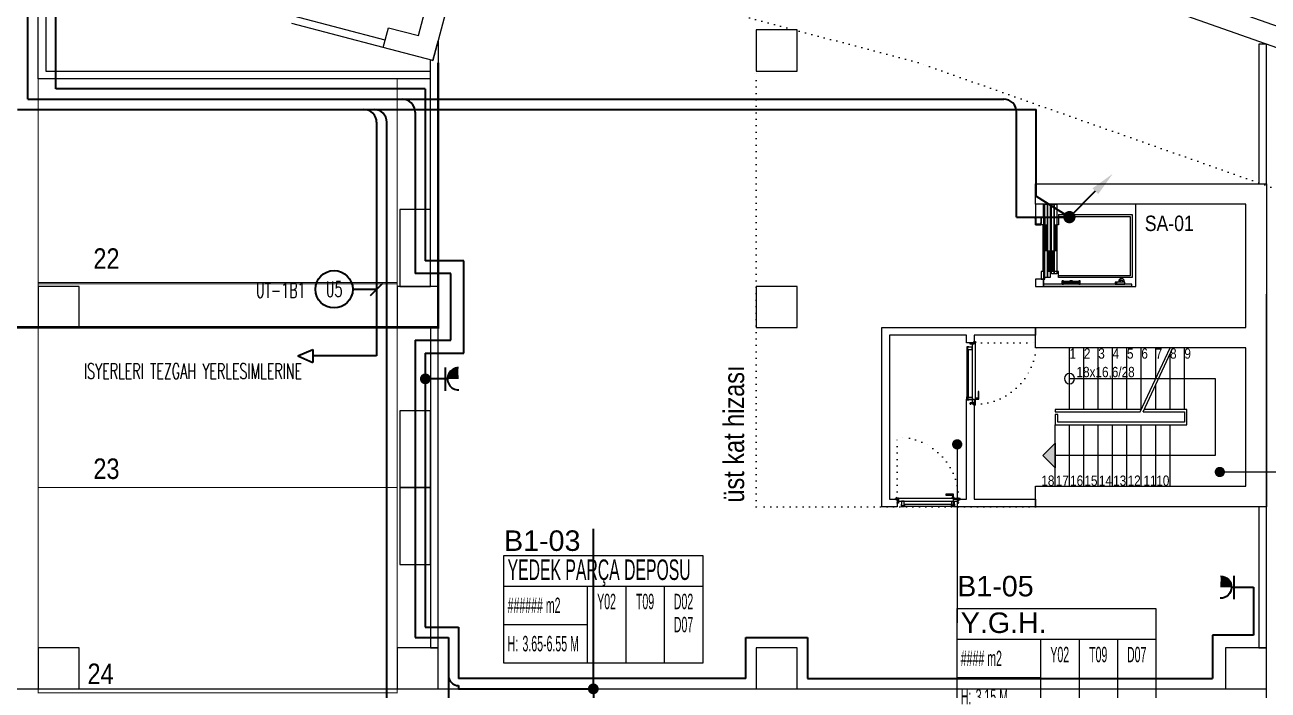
# Model space of a CAD drawing. Header units: metres. Extents: x -13194 to 152406, y -14653 to 29421.
# Drawn here: x 58934 to 61358, y 5683 to 6980 of the extents above; entities that cross this region are included whole.
import ezdxf
from ezdxf.enums import TextEntityAlignment as Align

# ---------------------------------------------------------------- set-up
doc = ezdxf.new("R2010")
doc.units = ezdxf.units.M
doc.header["$LTSCALE"] = 100
doc.header["$MEASUREMENT"] = 0
doc.linetypes.add('DOT2', pattern=[0.125, 0, -0.125])
doc.linetypes.add('HIDDEN', pattern=[0.375, 0.25, -0.125])
doc.layers.get('0').update_dxf_attribs({"color": 9, "lineweight": 9})
for name, color, linetype, lineweight in [('00', 9, 'Continuous', 9), ('01', 9, 'Continuous', 9), ('05', 9, 'Continuous', 9), ('06D', 9, 'Continuous', 9), ('10', 9, 'Continuous', 9), ('14', 9, 'Continuous', 9), ('19', 9, 'Continuous', 9), ('20', 9, 'DOT2', 9), ('21', 9, 'Continuous', 9), ('21_mahal200', 9, 'Continuous', 9), ('40', 9, 'Continuous', 9), ('E-ETANŞ PRİZ', 7, 'Continuous', 30), ('E-KABLO', 7, 'Continuous', 30), ('E-LINYE', 7, 'Continuous', 30), ('E-OK', 3, 'Continuous', 30)]:
    doc.layers.add(name, color=color, linetype=linetype, lineweight=lineweight)
doc.styles.add('Arial', font='arial.ttf', dxfattribs={"height": 2.5})
doc.styles.add('E-YAZI', font='txttw.shx')
doc.styles.add('MuuM_TEXT-STANDART', font='ARIALN.TTF')
doc.dimstyles.new('MuuM_DIM200', dxfattribs={"dimscale": 20, "dimtxt": 2, "dimasz": 1, "dimexe": 1, "dimexo": 1, "dimgap": 1, "dimtad": 1, "dimdec": 1, "dimrnd": 0.5, "dimdsep": 46, "dimtxsty": 'MuuM_TEXT-STANDART', "dimblk": 'ARCHTICK', "dimcen": 0, "dimdle": 0.15, "dimclrd": 256, "dimclre": 256, "dimclrt": 256, "dimadec": 0, "dimazin": 0, "dimtfac": 5, "dimtdec": 1, "dimtix": 1, "dimtmove": 2, "dimatfit": 3, "dimldrblk": 'DOT', "dimfxl": 3, "dimfxlon": 1, "dimtolj": 1, "dimlwd": -1, "dimlwe": -1, "dimarcsym": 0})

# ---------------------------------------------------------------- blocks, each defined once
blk = doc.blocks.new('100_ETANŞ PRİZ')
at = {"layer": 'E-ETANŞ PRİZ', "color": 4}
for p, q in [((-1.22, 2.14), (1.28, 2.14)), ((0, 2.4), (0, 0))]:
    blk.add_line(p, q, dxfattribs=at)
at = {"layer": 'E-ETANŞ PRİZ', "color": 4, "const_width": 1.2}
blk.add_lwpolyline([(0.01, 3, -0.414214), (-0.6, 3.59)], format="xyb", dxfattribs=at)
at = {"layer": 'E-ETANŞ PRİZ', "color": 4}
blk.add_arc((0, 3.6), 1.2, 180.7551, 0.7551, dxfattribs=at)
blk = doc.blocks.new('*U205')
at = {"layer": 'E-OK', "color": 3, "linetype": 'Continuous'}
blk.add_line((-126.3, -126.2), (0, 0), dxfattribs=at)
at = {"layer": 'E-OK', "color": 4, "linetype": 'Continuous', "const_width": 30}
blk.add_lwpolyline([(-15, 0, 1), (15, 0, 1)], format="xyb", close=True, dxfattribs=at)
at = {"layer": 'E-OK', "color": 3, "linetype": 'Continuous'}
blk.add_solid([(-112.2, -140.4), (-140.4, -112.1), (-211.2, -211)], dxfattribs=at)
blk = doc.blocks.new('p-kolon_80x80')
blk.add_lwpolyline([(-40, -40), (40, -40), (40, 40), (-40, 40)], close=True)
blk = doc.blocks.new('1.bod.mimari.elk')
at = {"layer": '01'}
for points in [[(4764.2, -1436.6), (5520, -1703.5), (5506.7, -1741.2), (4752.4, -1474.9)], [(3643.2, -1655.6), (3701.4, -1670.8), (3819, -1227.3), (3857.7, -1237.5), (3729.8, -1719.6), (3633.1, -1694.3)], [(3633.1, -1694.3), (3643.2, -1655.6)]]:
    blk.add_lwpolyline(points, dxfattribs=at)
blk.add_lwpolyline([(4905, -1960), (5355, -1960), (5355, -2240), (5355, -2240), (5355, -2590), (4905, -2590), (4905, -2550), (5315, -2550), (5315, -2280), (4905, -2280), (4905, -2240), (5315, -2240), (5315, -2000), (4905, -2000), (4905, -1960)], close=True, dxfattribs=at)
for p in [(4400, -1700), (3000, -2200), (3700, -2200), (4400, -2200), (3000, -2905), (3700, -2905), (4400, -2905), (5315, -2905)]:
    blk.add_blockref('p-kolon_80x80', p, dxfattribs=at)
blk = doc.blocks.new('p-işyeri')
at = {"color": 0, "const_width": 2}
blk.add_lwpolyline([(200, 0), (200, 700), (-200, 700), (-200, 0)], close=True, dxfattribs=at)
blk = doc.blocks.new('p-dilatasyon yeri')
at = {"layer": '06D'}
for points in [[(5355, 80), (5355, 6454.5)], [(0, 5685), (5355, 5685)]]:
    blk.add_lwpolyline(points, dxfattribs=at)
blk = doc.blocks.new('Elevator_1')
for p, q in [((-730, 1740), (-730, 305)), ((500, 1740), (-730, 1740)), ((-695, 1705), (-695, 305)), ((465, 1705), (-695, 1705)), ((465, 305), (465, 1705)), ((500, 305), (500, 1740)), ((-730, 305), (-610, 305)), ((-610, 305), (-610, 170)), ((500, 305), (300, 305)), ((300, 305), (300, 270)), ((300, 0), (-610, 0))]:
    blk.add_line(p, q)
for points in [[(700, 220), (700, 270), (-655, 270), (-655, 220)], [(300, 220), (300, 265), (-210, 265), (-210, 220)], [(-610, 40), (-610, -35), (-760, -35), (-760, 40)], [(700, 90), (700, 140), (-730, 140), (-730, 90)], [(700, 40), (700, 90), (-730, 90), (-730, 40)], [(700, 170), (700, 220), (-655, 220), (-655, 170)], [(-210, 170), (-210, 215), (-610, 215), (-610, 170)], [(-210, 95), (-210, 140), (-610, 140), (-610, 95)], [(300, 45), (300, 90), (-210, 90), (-210, 45)], [(300, 40), (300, -35), (450, -35), (450, 40)]]:
    blk.add_lwpolyline(points, close=True)
for points in [[(-210, 250), (300, 250)], [(-610, 200), (-210, 200)], [(-610, 185), (-210, 185)], [(-610, 125), (-210, 125)], [(-610, 110), (-210, 110)], [(-210, 235), (300, 235)], [(-210, 75), (300, 75)], [(-210, 60), (300, 60)]]:
    blk.add_lwpolyline(points)
blk = doc.blocks.new('p-asansör_kone')
for p, q in [((190, 143.7), (190, 144.8)), ((190, 143.7), (190, 133.7)), ((190, 132.4), (190, 133.7)), ((190, 132.2), (190, 132.4)), ((190.1, 132.2), (190, 132.2)), ((190.1, 132), (190, 132)), ((190, 132), (190, 130.2)), ((190, 131.7), (190, 131.6)), ((190.1, 143.7), (190.1, 144.8)), ((190.1, 143.7), (190.1, 133.7)), ((190.1, 133.9), (190.3, 133.9)), ((190.1, 132.4), (190.1, 133.7)), ((190.2, 132.1), (190.1, 132.2)), ((190.1, 132), (190.1, 130.2)), ((190.1, 131.9), (190.2, 131.9)), ((190.2, 131.4), (190.1, 131.4)), ((190.2, 145), (198.9, 145)), ((190.2, 144.8), (198.9, 144.8)), ((190.3, 132.2), (190.2, 132.3)), ((190.2, 130.4), (190.2, 132.1)), ((190.2, 132), (190.2, 132)), ((190.2, 132), (190.2, 130.2)), ((190.2, 131.9), (190.2, 131.4)), ((190.2, 130.4), (190.3, 130.4)), ((190.2, 130.1), (190.5, 130.1)), ((190.2, 130), (190.5, 130)), ((190.3, 133.9), (190.3, 132.6)), ((190.3, 132.1), (190.3, 130.4)), ((190.3, 132), (190.4, 132)), ((190.3, 130.4), (190.3, 130.2)), ((190.4, 144.5), (190.6, 144.7)), ((190.4, 144.5), (190.4, 130.5)), ((190.4, 132.5), (190.4, 132.5)), ((190.4, 132.4), (190.4, 132.4)), ((190.5, 130.4), (190.4, 130.5)), ((190.5, 131.5), (199.4, 131.5)), ((190.5, 130.2), (190.5, 131.5)), ((190.5, 130), (190.5, 130.2)), ((190.5, 130.1), (190.5, 130.2)), ((200.7, 130.2), (190.5, 130.2)), ((190.5, 130.1), (190.5, 130)), ((190.5, 130.1), (190.5, 130.1)), ((200.8, 130), (190.5, 130)), ((190.5, 130), (190.5, 130)), ((198.5, 144.7), (190.6, 144.7)), ((198.5, 144.7), (198.9, 144.4)), ((198.9, 144.8), (198.9, 143)), ((198.9, 144.4), (198.9, 142.8)), ((198.9, 143), (199.1, 143)), ((198.9, 143), (198.9, 142.9)), ((198.9, 142.9), (199.1, 142.9)), ((198.9, 142.8), (199.3, 142.8)), ((199.1, 144.8), (199.1, 143)), ((199.1, 144.6), (199.1, 143.1)), ((199.2, 143.1), (199.1, 143.1)), ((199.1, 142.9), (199.1, 143.1)), ((199.1, 143), (199.1, 142.9)), ((199.2, 144.6), (199.2, 143.1)), ((199.2, 142.8), (199.3, 142.8)), ((200.8, 144.8), (199.3, 144.8)), ((200.8, 144.7), (199.3, 144.7)), ((199.3, 144.7), (199.3, 144.7)), ((199.3, 144.7), (199.3, 144.6)), ((199.3, 144.7), (199.3, 144.7)), ((199.3, 144.7), (200.8, 144.7)), ((199.3, 144.6), (200.8, 144.6)), ((199.3, 143.8), (199.3, 144.6)), ((199.3, 144.3), (199.5, 144.5)), ((199.3, 142.8), (199.3, 144.3)), ((199.3, 144.1), (199.3, 144.3)), ((199.3, 144.1), (199.3, 144.3)), ((199.3, 143.8), (199.3, 143.8)), ((199.4, 144.6), (199.4, 144.3)), ((199.4, 131.5), (200.7, 130.2)), ((200.4, 144.5), (199.5, 144.5)), ((199.5, 143.9), (200.8, 143.9)), ((199.5, 131.6), (199.5, 143.9)), ((200.8, 130.3), (199.5, 131.6)), ((200.4, 144.5), (200.6, 144.3)), ((200.5, 144.4), (200.5, 144.4)), ((200.8, 144.4), (200.6, 144.4)), ((200.6, 143.9), (200.6, 144.3)), ((200.8, 144.7), (200.8, 144.7)), ((200.8, 144.6), (200.8, 144.7)), ((200.8, 144.7), (200.8, 144.7)), ((200.9, 144.6), (200.8, 144.6)), ((200.8, 144.6), (200.8, 143.9)), ((200.8, 143.9), (201, 143.9)), ((200.8, 130.3), (200.8, 143.9)), ((200.9, 143.9), (200.9, 144.6)), ((200.9, 144.6), (200.9, 144.6)), ((200.9, 144.6), (200.9, 144.6)), ((200.9, 144.6), (200.9, 143.9)), ((200.9, 144.6), (200.9, 144.6)), ((200.9, 143.9), (201, 143.9)), ((200.9, 143.9), (200.9, 143.9)), ((200.9, 130.2), (200.9, 130.2)), ((200.9, 130.2), (200.9, 130.2)), ((201, 143.9), (201, 144.6)), ((201, 143.9), (201, 130.2)), ((201, 143.9), (201, 143.9)), ((201.5, 143.3), (201.5, 144.2)), ((201.5, 142.5), (201.5, 143.3)), ((13, 14), (185.5, 14)), ((13, 10), (13, 14)), ((185.5, 10.5), (13, 10.5)), ((185.5, 10), (13, 10)), ((31.9, 19.7), (29.5, 19.7)), ((32.1, 20.3), (30, 21.5)), ((32.5, 20.7), (31.3, 22.9)), ((33.2, 20.9), (33.2, 23.4)), ((33.8, 20.7), (35, 22.9)), ((34.2, 20.3), (36.3, 21.5)), ((34.4, 19.7), (36.8, 19.7)), ((114, 14), (114, 20.8)), ((114, 20.8), (116.5, 20.8)), ((116.5, 14), (114, 14)), ((116.5, 14), (116.5, 20.8)), ((116.5, 19.3), (146.5, 19.3)), ((116.5, 16.8), (146.5, 16.8)), ((129, 20.8), (128.5, 18)), ((129, 20.8), (134, 20.8)), ((134, 20.8), (134.5, 18)), ((146.5, 14), (146.5, 20.8)), ((146.5, 20.8), (149, 20.8)), ((149, 14), (146.5, 14)), ((149, 14), (149, 20.8)), ((185.5, 10), (185.5, 14))]:
    blk.add_line(p, q)
at = {"flags": 128}
for points in [[(190, 131.7), (190, 131.7), (190, 131.7)], [(190, 131.6), (190, 131.6), (190, 131.6)]]:
    blk.add_lwpolyline(points, dxfattribs=at)
blk.add_lwpolyline([(27.8, 18), (27.8, 19.7, -1), (38.5, 19.7), (38.5, 18)], format="xyb")
blk.add_lwpolyline([(45.4, 14), (26.4, 14), (26.4, 18), (45.4, 18)], close=True)
blk.add_lwpolyline([(134.5, 18), (128.5, 18), (128.5, 14), (134.5, 14), (134.5, 18)])
for centre, radius in [((191.7, 131.1), 0.289), ((191.7, 131.1), 0.287), ((191.7, 131.1), 0.06), ((191.7, 131.1), 0.06), ((196.8, 131.1), 0.289), ((196.8, 131.1), 0.287), ((196.8, 131.1), 0.06), ((196.8, 131.1), 0.06), ((199.8, 143.1), 0.289), ((199.8, 143.1), 0.287), ((199.8, 134.2), 0.289), ((199.8, 134.2), 0.287), ((199.8, 143.1), 0.06), ((199.8, 134.2), 0.06), ((199.8, 134.2), 0.06), ((42.7, 16), 1)]:
    blk.add_circle(centre, radius)
for centre, radius, start, end in [((190.2, 144.8), 0.23, 90, 180), ((190.2, 132.4), 0.23, 180, 225), ((190.2, 130.2), 0.18, 180, 270), ((190.2, 144.8), 0.08, 90, 180), ((190.4, 132.6), 0.23, 180, 270), ((190.2, 132.4), 0.08, 180, 225), ((190.2, 130.2), 0.08, 180, 270), ((190.1, 132.1), 0.08, 0, 45), ((190.2, 131.9), 0.01, 0, 130.0784), ((190.2, 131.4), 0.01, 229.9216, 0), ((190.4, 130.2), 0.18, 180, 204.8792), ((190.4, 132.6), 0.08, 180, 270), ((190.1, 132.1), 0.23, 0, 45), ((190.8, 130.7), 0.45, 207.266, 243.6122), ((190.8, 130.7), 0.463, 210.1327, 244.378), ((190.8, 130.7), 0.445, 205.9744, 243.2887), ((190.4, 130.2), 0.08, 180, 270), ((198.9, 144.8), 0.23, 0, 90), ((198.9, 144.8), 0.08, 0, 90), ((199.3, 144.6), 0.18, 90, 180), ((199.2, 142.9), 0.08, 180, 270), ((199.3, 144.6), 0.08, 90, 180), ((199.5, 144.6), 0.18, 153.6122, 180), ((200.8, 144.6), 0.18, 360, 90), ((200.8, 144.6), 0.08, 360, 90), ((200.8, 144.6), 0.08, 360, 90), ((200.8, 130.2), 0.08, 270, 0), ((200.8, 130.2), 0.18, 270, 360)]:
    blk.add_arc(centre, radius, start, end)
for points in [[(200.5, 144.4), (200.5, 144.4)], [(200.6, 144.4), (200.6, 144.3)], [(200.8, 130.1), (200.8, 130)], [(200.9, 130.2), (201, 130.2)], [(201, 144.4), (201.5, 144.2)], [(201.5, 142.5), (201, 142.2)]]:
    blk.add_open_spline(points, degree=1)
for points, knots in [([(200.6, 144.4), (200.6, 144.4), (200.6, 144.4), (200.6, 144.4), (200.6, 144.4)], [0, 0, 0, 0, 0.4615595, 1, 1, 1, 1]), ([(200.7, 130.2), (200.7, 130.2), (200.8, 130.1), (200.8, 130.1), (200.8, 130), (200.8, 130), (200.8, 130), (200.8, 130)], [0, 0, 0, 0, 0.223157, 0.446333, 0.669499, 0.892686, 1, 1, 1, 1]), ([(200.7, 130.2), (200.7, 130.2), (200.8, 130.1), (200.8, 130.1), (200.8, 130.1), (200.8, 130.1), (200.8, 130.1)], [0, 0, 0, 0, 0.274296, 0.529262, 0.784168, 1, 1, 1, 1]), ([(201, 130.2), (201, 130.2), (201, 130.2), (201, 130.2), (200.9, 130.2), (200.9, 130.2), (200.8, 130.3), (200.8, 130.3)], [0, 0, 0, 0, 0.223155, 0.446328, 0.669505, 0.892689, 1, 1, 1, 1]), ([(200.9, 130.2), (200.9, 130.2), (200.9, 130.2), (200.9, 130.2), (200.8, 130.2), (200.8, 130.3), (200.8, 130.3)], [0, 0, 0, 0, 0.274288, 0.529249, 0.784172, 1, 1, 1, 1]), ([(200.9, 130.2), (200.9, 130.2), (200.9, 130.2), (200.8, 130.2), (200.8, 130.3), (200.8, 130.3)], [0, 0, 0, 0, 0.281851, 0.670746, 1, 1, 1, 1])]:
    blk.add_open_spline(points, degree=3, knots=knots)
at = {"xscale": 0.1, "yscale": 0.1, "zscale": 0.1, "rotation": 90}
blk.add_blockref('Elevator_1', (186.5, 100), dxfattribs=at)
blk = doc.blocks.new('p-asansöryük')
at = {"layer": '00'}
for points in [[(-326, -220), (-340, -220), (-340, -205), (-326, -205)], [(-180, -220), (-205, -220), (-205, -205), (-180, -205)]]:
    blk.add_lwpolyline(points, close=True, dxfattribs=at)
at = {"layer": '40'}
blk.add_lwpolyline([(-180, -25), (-180, -205), (-340, -205), (-340, -25)], close=True, dxfattribs=at)
at = {"layer": '21', "rotation": 270}
blk.add_blockref('p-asansör_kone', (-350, -19.5), dxfattribs=at)
blk = doc.blocks.new('p-M01-M02_merdiven-1050')
at = {"layer": '19'}
h = blk.add_hatch(color=256, dxfattribs=at)
h.dxf.hatch_style = 1
edge = h.paths.add_edge_path()
edge.add_arc((210, -344), 10, 270, 630)
h = blk.add_hatch(color=256, dxfattribs=at)
h.dxf.hatch_style = 1
h.paths.add_polyline_path([(84, -372), (36, -372), (60, -396)])
at = {"layer": '19', "linetype": 'Continuous'}
for points in [[(210, -344), (210, -120), (210, -60), (60, -60), (60, -372)], [(145, -200.7), (145, -120), (125, -120), (125, -120), (125, -367), (140, -367), (140, -372), (120, -372), (120, -367), (120, -115), (120, -115), (150, -115), (150, -198.4)], [(150, -120), (270, -120)], [(145, -200.7), (270, -142.4)], [(0, -148), (120, -148)], [(145, -206.3), (270, -148)], [(150, -148), (258, -148)], [(0, -176), (120, -176)], [(150, -176), (198, -176)], [(210, -176), (270, -176)], [(0, -204), (120, -204)], [(150, -204), (270, -204)], [(0, -232), (120, -232)], [(150, -232), (270, -232)], [(0, -260), (120, -260)], [(150, -260), (270, -260)], [(0, -288), (120, -288)], [(150, -288), (270, -288)], [(0, -316), (120, -316)], [(150, -316), (270, -316)], [(0, -344), (120, -344)], [(150, -344), (270, -344)], [(0, -372), (120, -372)]]:
    blk.add_lwpolyline(points, dxfattribs=at)
at = {"layer": '19'}
for points in [[(145, -206.3), (270, -148)], [(150, -204), (150, -372), (150, -372), (145, -372), (145, -372), (145, -206.3)]]:
    blk.add_lwpolyline(points, dxfattribs=at)
blk.add_lwpolyline([(84, -372), (36, -372), (60, -396)], close=True, dxfattribs=at)
blk.add_circle((210, -344), 10, dxfattribs=at)
blk = doc.blocks.new('*U19')
at = {"ltscale": 15}
for p, q in [((-25, 1), (-26, 0)), ((-25, -1), (-26, 0)), ((-23, 1), (-25, 1)), ((-23, 1), (-23, -2)), ((-21, -3), (-18, 3)), ((-21, -3), (-18, 3)), ((-20, -3), (-17, 3)), ((-20, -3), (-16, 3)), ((-18, -3), (-15, 3)), ((-18, -3), (-15, 3)), ((-18, 1), (-18, 2)), ((-17, -3), (-14, 3)), ((-17, -3), (-13, 3)), ((-17, 1), (-17, 2)), ((-15, -3), (-12, 3)), ((-15, -3), (-12, 3)), ((-15, 1), (-15, 2)), ((-14, -3), (-11, 3)), ((-14, -3), (-10, 3)), ((-14, 1), (-14, 2)), ((-12, -3), (-9, 3)), ((-12, -3), (-9, 3)), ((-12, 1), (-12, 2)), ((-11, -3), (-8, 3)), ((-11, -3), (-7, 3)), ((-11, 1), (-11, 2)), ((-9, -3), (-6, 3)), ((-9, -3), (-6, 3)), ((-9, 1), (-9, 2)), ((-8, -3), (-4, 3)), ((-8, -3), (-5, 3)), ((-8, 1), (-8, 2)), ((-6, -3), (-3, 3)), ((-6, -3), (-3, 3)), ((-6, 1), (-6, 2)), ((-5, -3), (-1, 3)), ((-5, -3), (-2, 3)), ((-5, 1), (-5, 2)), ((-3, 1), (-3, 2)), ((0, 4), (-2, 1)), ((-2, 1), (-2, 2)), ((0, 0), (-1, 0)), ((-25, -1), (-23, -2)), ((-9, -2), (-23, -2)), ((-21, -3), (-21, -2)), ((-20, -3), (-19, -2)), ((-20, -2), (-19, -2)), ((-19, -2), (-18, -2)), ((-18, -3), (-18, -2)), ((-17, -3), (-16, -2)), ((-17, -2), (-16, -2)), ((-16, -2), (-15, -2)), ((-15, -3), (-15, -2)), ((-14, -3), (-13, -2)), ((-14, -2), (-13, -2)), ((-13, -2), (-12, -2)), ((-12, -3), (-12, -2)), ((-11, -3), (-10, -2)), ((-11, -2), (-10, -2)), ((-10, -2), (-9, -2)), ((-9, -3), (-9, -2)), ((-8, -2), (-7, -2)), ((-8, -3), (-7, -2)), ((-7, -2), (-6, -2)), ((-6, -3), (-6, -2)), ((-5, -2), (-4, -2)), ((-5, -3), (-4, -2)), ((-4, -2), (-2, -2)), ((0, -4), (-2, -2)), ((0, 0), (-1, 0))]:
    blk.add_line(p, q, dxfattribs=at)
for p, q in [((-7, 1), (-23, 1)), ((-17, 1), (-19, 1)), ((-16, 1), (-17, 1)), ((-14, 1), (-16, 1)), ((-13, 1), (-14, 1)), ((-11, 1), (-13, 1)), ((-10, 1), (-11, 1)), ((-8, 1), (-10, 1)), ((-7, 1), (-8, 1)), ((-5, 1), (-7, 1)), ((-4, 1), (-5, 1)), ((-2, 1), (-4, 1)), ((-2, 1), (-2, 1)), ((0, 0), (0, 4)), ((-2, -2), (-2, -2)), ((0, 0), (0, -4))]:
    blk.add_line(p, q)
for centre, radius, start, end in [((-26, 4), 3.92, 274.361, 322.1025), ((-26, -4), 3.92, 37.8975, 85.639), ((-18, 3), 0.0971, 330.3204, 150.3204), ((-17, 3), 0.0971, 330.3204, 150.3204), ((-15, 3), 0.0971, 330.3204, 150.3204), ((-14, 3), 0.0971, 330.3204, 150.3204), ((-12, 3), 0.0971, 330.3204, 150.3204), ((-11, 3), 0.0971, 330.3204, 150.3204), ((-9, 3), 0.0971, 330.3204, 150.3204), ((-8, 3), 0.0971, 330.3204, 150.3204), ((-6, 3), 0.0971, 330.3204, 150.3204), ((-5, 3), 0.0971, 330.3204, 150.3204), ((-3, 3), 0.0971, 330.3204, 150.3204), ((-2, 3), 0.0971, 330.3204, 150.3204), ((-1, 0), 0.486, 90, 270), ((0, 4), 0.25, 0, 150.0864), ((-21, -3), 0.0971, 150.3204, 330.3204), ((-20, -3), 0.0971, 150.3204, 330.3204), ((-18, -3), 0.0971, 150.3204, 330.3204), ((-17, -3), 0.0971, 150.3204, 330.3204), ((-15, -3), 0.0971, 150.3204, 330.3204), ((-14, -3), 0.0971, 150.3204, 330.3204), ((-12, -3), 0.0971, 150.3204, 330.3204), ((-11, -3), 0.0971, 150.3204, 330.3204), ((-9, -3), 0.0971, 150.3204, 330.3204), ((-8, -3), 0.0971, 150.3204, 330.3204), ((-6, -3), 0.0971, 150.3204, 330.3204), ((-5, -3), 0.0971, 150.3204, 330.3204), ((0, -4), 0.25, 209.9136, 0)]:
    blk.add_arc(centre, radius, start, end, dxfattribs=at)
blk = doc.blocks.new('conta')
at = {"ltscale": 10}
for p, q in [((-2649.9, 5345.5), (-2649.8, 5345.6)), ((-2649.9, 5344.5), (-2649.8, 5344.3)), ((-2649.8, 5344.3), (-2649.7, 5344.3)), ((-2649.7, 5345.4), (-2649.3, 5345.4)), ((-2649.2, 5345.4), (-2649.1, 5345.5)), ((-2649, 5344), (-2648.8, 5343.8)), ((-2648.9, 5344.1), (-2648.7, 5343.9)), ((-2648.8, 5345.1), (-2648.6, 5345.3)), ((-2648.8, 5344.9), (-2648.6, 5345.2)), ((-2648.7, 5343.8), (-2648.7, 5343.8)), ((-2648.6, 5345.3), (-2648.6, 5345.3))]:
    blk.add_line(p, q, dxfattribs=at)
for centre, radius, start, end in [((-2649.8, 5345.5), 0.05, 140.6345, 188.9372), ((-2653, 5345), 3.19, 350.4674, 8.9372), ((-2649.9, 5344.5), 0.02, 170.4674, 213.7451), ((-2649.7, 5345.6), 0.0696, 22.2428, 159.258), ((-2650.9, 5345), 1.24, 340.3382, 16.7772), ((-2649.7, 5344.6), 0.03, 160.3382, 273.2666), ((-2649.7, 5345.4), 0.03, 90, 196.7772), ((-2649.6, 5341.5), 3.01, 80.4362, 93.2666), ((-2649.3, 5345.5), 0.05, 270, 303.0062), ((-2649.2, 5344.1), 0.231, 353.9571, 81.9004), ((-2649.1, 5345.5), 0.03, 4.7972, 123.0062), ((-2649.1, 5344.5), 0.03, 260.4362, 338.7066), ((-2651.2, 5344.8), 2.33, 7.5897, 18.7951), ((-2649, 5345.6), 0.05, 18.7951, 42.1429), ((-2650.2, 5345), 1.27, 338.7066, 23.0418), ((-2648.9, 5344.1), 0.1, 173.9571, 217.2653), ((-2648.8, 5345.1), 0.05, 187.5897, 322.7347), ((-2658.2, 5345.2), 9.36, 353.6857, 357.8537), ((-2648.8, 5344.2), 0.1, 173.6857, 217.2653), ((-2648.8, 5344.8), 0.05, 142.7347, 180.2669), ((-2648.7, 5343.8), 0.05, 217.2653, 307.2653), ((-2648.7, 5343.8), 0.05, 307.2653, 37.2653), ((-2648.6, 5345.3), 0.05, 52.7347, 142.7347), ((-2648.6, 5345.3), 0.05, 322.7347, 52.7347)]:
    blk.add_arc(centre, radius, start, end, dxfattribs=at)
for points, knots in [([(-2649, 5345.6), (-2649, 5345.6), (-2649.1, 5345.7), (-2649.2, 5345.4), (-2649.3, 5345.7), (-2649.4, 5345.5), (-2649.5, 5345.7), (-2649.6, 5345.5), (-2649.7, 5345.6), (-2649.7, 5345.6)], [0.0086373, 0.0086373, 0.0086373, 0.0086373, 0.1097304, 0.3133405, 0.4430081, 0.5658764, 0.7165186, 0.8527974, 0.9648495, 0.9648495, 0.9648495, 0.9648495]), ([(-2649.7, 5344.3), (-2649.7, 5344.3), (-2649.7, 5344.5), (-2649.6, 5344.3), (-2649.3, 5344.4), (-2649.2, 5344.4), (-2649.2, 5344.4)], [0, 0, 0, 0, 0.1008757, 0.3841126, 0.5436166, 0.6906785, 0.6906785, 0.6906785, 0.6906785])]:
    blk.add_open_spline(points, degree=3, knots=knots, dxfattribs=at)
blk = doc.blocks.new('p-yn_sackasa')
at = {"layer": '10', "linetype": 'Continuous'}
for p, q in [((-2.2, 0), (-2.2, -0.2)), ((0, 6.9), (0, 6.2)), ((0, 6.2), (0, 6.9)), ((0.1, 6.9), (0.1, 6.2)), ((0.2, 6.9), (0.2, 6.2)), ((2.7, 7.2), (0.3, 7.2)), ((2.7, 7.2), (0.3, 7.2)), ((2.7, 7), (0.3, 7)), ((0.3, 7), (2.7, 7)), ((0.3, 6.1), (0.8, 6.1)), ((0.7, 6), (0.3, 6)), ((0.3, 5.9), (0.7, 5.9)), ((0.8, 5.9), (0.3, 5.9)), ((0.7, 5.9), (0.7, 6)), ((0.7, -0.7), (0.7, 2.3)), ((0.7, -0.7), (0.7, 2.3)), ((0.8, 5.9), (0.8, 6.1)), ((0.8, -0.7), (0.8, 2.3)), ((0.8, -0.7), (0.8, 2.3)), ((0.9, 2.3), (1, 2.3)), ((0.9, 2.3), (0.9, 2.3)), ((1, 2.5), (1, 2.4)), ((1, 2.5), (1, 2.5)), ((1.1, 2.5), (1.1, 3.7)), ((1.1, 2.5), (1.1, 3.7)), ((1.3, 3.7), (1.3, 2.5)), ((1.3, 2.5), (1.3, 3.7)), ((2.5, 4), (1.4, 4)), ((1.4, 4), (2.5, 4)), ((1.4, 3.8), (2.5, 3.8)), ((2.5, 3.8), (1.4, 3.8)), ((2.5, 3.4), (2.6, 3.7)), ((2.6, 3.7), (2.5, 3.4)), ((2.7, 3.6), (2.6, 3.3)), ((2.7, 3.6), (2.6, 3.3)), ((2.8, 3.3), (2.8, 6.9)), ((2.8, 3.3), (2.8, 6.9)), ((2.9, 3.3), (2.9, 6.9)), ((2.9, 3.3), (2.9, 6.9)), ((-2.9, -1.7), (-2.9, -0.3)), ((-2.9, -0.3), (-2.9, -1.7)), ((-2.8, -0.3), (-2.8, -1.7)), ((-2.8, -0.3), (-2.8, -1.7)), ((-2.2, 0), (-2.7, 0)), ((-2.2, 0), (-2.7, 0)), ((-2.2, -0.1), (-2.7, -0.1)), ((-2.2, -0.2), (-2.7, -0.2)), ((1, -1.8), (-2.7, -1.8)), ((1, -1.9), (-2.7, -1.9)), ((-2.7, -2), (1, -2)), ((1, -2), (-2.7, -2)), ((-2.2, -0.1), (-2.2, 0)), ((0.9, -0.8), (1, -0.8)), ((0.9, -0.8), (0.9, -0.8)), ((1, -0.9), (1, -0.9)), ((1, -0.9), (1, -0.9)), ((1.1, -1), (1.1, -1.7)), ((1.1, -1), (1.1, -1.7)), ((1.3, -1), (1.3, -1.7)), ((1.3, -1), (1.3, -1.7))]:
    blk.add_line(p, q, dxfattribs=at)
for points in [[(0.1, 2.1), (0.7, 2.1), (0.7, -0.5), (0.1, -0.5)], [(0.1, 2.1), (0.4, 2.1), (0.4, -0.5), (0.1, -0.5)]]:
    blk.add_lwpolyline(points, close=True, dxfattribs=at)
for centre, radius, start, end in [((0.3, 6.9), 0.249, 90, 180), ((0.3, 6.9), 0.261, 90, 180), ((0.3, 6.2), 0.249, 181.345, 271.3502), ((0.3, 6.2), 0.261, 180, 270), ((0.3, 6.9), 0.122, 90, 180), ((0.3, 6.2), 0.122, 180, 270), ((0.3, 6.9), 0.11, 90, 180), ((0.3, 6.2), 0.11, 180, 270), ((0.9, 2.3), 0.206, 63.2169, 180), ((0.9, 2.3), 0.219, 63.2153, 180), ((0.9, 2.3), 0.0801, 63.215, 180), ((0.9, 2.3), 0.0674, 63.2144, 180), ((1, 2.5), 0.219, 243.2148, 0), ((1, 2.5), 0.0801, 243.2203, 0), ((1, 2.5), 0.206, 243.2197, 0), ((1, 2.5), 0.0674, 243.2129, 0), ((1.4, 3.7), 0.24, 90, 180), ((1.4, 3.7), 0.253, 90, 180), ((1.4, 3.7), 0.114, 90, 180), ((1.4, 3.7), 0.101, 90, 180), ((2.5, 3.7), 0.249, 342.8613, 90), ((2.5, 3.7), 0.261, 342.8602, 90), ((2.5, 3.7), 0.122, 342.8607, 90), ((2.5, 3.7), 0.11, 342.8621, 90), ((2.7, 3.3), 0.232, 162.8601, 0), ((2.7, 3.3), 0.219, 162.8613, 0), ((2.7, 3.3), 0.0927, 162.8605, 0), ((2.7, 3.3), 0.0801, 162.8624, 0), ((2.7, 6.9), 0.249, 0, 90), ((2.7, 6.9), 0.261, 0, 90), ((2.7, 6.9), 0.122, 0, 90), ((2.7, 6.9), 0.11, 0, 90), ((-2.7, -0.3), 0.24, 90, 180), ((-2.7, -0.3), 0.253, 90, 180), ((-2.7, -1.7), 0.24, 180, 270), ((-2.7, -1.7), 0.253, 180, 270), ((-2.7, -0.3), 0.114, 90, 180), ((-2.7, -0.3), 0.101, 90, 180), ((-2.7, -1.7), 0.114, 180, 270), ((-2.7, -1.7), 0.101, 180, 270), ((0.9, -0.7), 0.206, 180, 296.7851), ((0.9, -0.7), 0.219, 180, 296.785), ((0.9, -0.7), 0.0674, 180, 180.5245), ((0.9, -0.7), 0.0801, 180, 296.785), ((0.9, -0.7), 0.0674, 180, 296.7871), ((1, -1), 0.219, 0, 116.7854), ((1, -1), 0.206, 0, 116.7836), ((1, -1), 0.0801, 0, 116.7811), ((1, -1), 0.0674, 0, 116.7871), ((1, -1.7), 0.114, 270, 0), ((1, -1.7), 0.24, 270, 0), ((1, -1.7), 0.101, 270, 0), ((1, -1.7), 0.253, 270, 0)]:
    blk.add_arc(centre, radius, start, end, dxfattribs=at)
at = {"layer": '10', "xscale": 0.0842696629213483, "yscale": 0.0842696629213483, "zscale": 0.0842696629213483}
blk.add_blockref('*U19', (1, 1.3), dxfattribs=at)
at = {"layer": '14', "xscale": -0.7887640449438696, "yscale": 0.7887640449438696, "zscale": 0.7887640449438204, "rotation": 90}
blk.add_blockref('conta', (4217.8, -2086.4), dxfattribs=at)
blk = doc.blocks.new('*U403')
at = {"layer": '06D'}
for points in [[(110.1, 4.8), (110.1, 11), (95.1, 11), (95.1, 9.1), (107.9, 9.1), (107.9, 9.1), (107.9, 4.8), (110.1, 4.8)], [(111.2, 3.5), (111.2, 4.8), (106.8, 4.8), (106.8, 3.5), (111.2, 3.5)]]:
    blk.add_lwpolyline(points, dxfattribs=at)
for points in [[(8.5, -8.6), (7.9, -8.6), (7.9, -12.6, 0.414214), (8.2, -13), (13.7, -13, 0.414214), (14.1, -12.6), (14.1, -8.6), (13.5, -8.6)], [(111.5, -8.6), (112.1, -8.6), (112.1, -12.6, -0.414214), (111.7, -13), (106.2, -13, -0.414214), (105.9, -12.6), (105.9, -8.6), (106.5, -8.6)]]:
    blk.add_lwpolyline(points, format="xyb", dxfattribs=at)
for points in [[(8.5, -11.1), (13.5, -11.1), (13.5, -2.5), (8.5, -2.5)], [(14.1, -12.4), (105.9, -12.4), (105.9, -9.2), (14.1, -9.2)], [(111.5, -10), (106.5, -10), (106.5, -2.5), (111.5, -2.5)]]:
    blk.add_lwpolyline(points, close=True, dxfattribs=at)
at = {"layer": '10', "ltscale": 10}
for p, q in [((-1.6, 3.7), (-1.7, 3.6)), ((-1.6, 3.7), (-1.7, 3.6)), ((-1.2, 3.1), (-1.2, 3.2)), ((-1.2, 3.1), (-1.2, 3.2)), ((-1.2, 3.1), (-1.1, 3.1)), ((-1.2, 3.1), (-1.1, 3.1)), ((-1.1, 3), (-1.1, 3.4)), ((-1.1, 3), (-1.1, 3.4)), ((-0.8, 3), (-0.8, 3.4)), ((-0.8, 3), (-0.8, 3.4)), ((0.3, 3.4), (0.3, 3.3)), ((0.4, 3.5), (119.6, 3.5)), ((0.4, 3.4), (0.4, 3.3)), ((0.4, 3.2), (2.2, 3.2)), ((0.5, 3.4), (119.5, 3.4)), ((0.5, 3.3), (2.3, 3.3)), ((1, 0), (2, 0.7)), ((2, 1.1), (2, 0.7)), ((2.3, 1.1), (2, 1.1)), ((2, 0.7), (2, -0.8)), ((2.3, 3.1), (2.3, -2.4)), ((2.3, 0.7), (2.3, 1.1)), ((2.3, -0.8), (2.3, 0.7)), ((2.4, 3.2), (2.4, -2.3)), ((117.5, 3.2), (117.5, -2.3)), ((119.5, 3.3), (117.6, 3.3)), ((119.6, 3.2), (117.7, 3.2)), ((117.7, 3.1), (117.7, -2.4)), ((117.7, 1.1), (117.7, -0.4)), ((118, 1.1), (117.7, 1.1)), ((117.7, 1.1), (117.7, -0.4)), ((118, 1.1), (117.7, 1.1)), ((118, -0.4), (118, 1.1)), ((118, -0.4), (118, 1.1)), ((118, 0.9), (119, 0.9)), ((118, 0.9), (119, 0.9)), ((118, 0.7), (119, 0.7)), ((118, 0.7), (119, 0.7)), ((119, 0.3), (118, -0.4)), ((119, 0.3), (118, -0.4)), ((119.5, 3.4), (119.5, 3.3)), ((119.7, 3.4), (119.7, 3.3)), ((2, -0.4), (1, -0.4)), ((2, -0.6), (1, -0.6)), ((2, -0.8), (2.3, -0.8)), ((2.4, -2.5), (117.6, -2.5)), ((2.5, -2.3), (117.5, -2.3)), ((117.7, -0.4), (117.7, -0.8)), ((117.7, -0.4), (117.7, -0.8)), ((117.7, -0.8), (118, -0.8)), ((117.7, -0.8), (118, -0.8)), ((118, -0.8), (118, -0.4)), ((118, -0.8), (118, -0.4))]:
    blk.add_line(p, q, dxfattribs=at)
blk.add_circle((-0.9, 4.2), 0.843, dxfattribs=at)
blk.add_circle((-0.9, 4.2), 0.843, dxfattribs=at)
for centre, radius, start, end in [((-0.9, 4.2), 1.01, 219.4092, 254.2861), ((-0.9, 4.2), 1.01, 219.4092, 254.2861), ((-0.4, 3.2), 0.428, 156.352, 217.621), ((-0.4, 3.2), 0.428, 156.352, 217.621), ((-0.4, 3.2), 0.302, 105.5524, 240.0315), ((-0.4, 3.2), 0.302, 105.5524, 240.0315), ((0.4, 3.4), 0.1, 90, 180), ((0.4, 3.3), 0.1, 180, 270), ((0.5, 3.4), 0.005, 90, 180), ((0.5, 3.3), 0.005, 180, 270), ((2.2, 3.1), 0.05, 0, 90), ((2.3, 3.2), 0.1, 0, 90), ((117.6, 3.2), 0.1, 90, 180), ((117.7, 3.1), 0.05, 90, 180), ((119.5, 3.4), 0.005, 0, 90), ((119.5, 3.3), 0.005, 270, 0), ((119.6, 3.4), 0.1, 0, 90), ((119.6, 3.3), 0.1, 270, 0), ((2.4, -2.4), 0.1, 180, 270), ((2.5, -2.3), 0.05, 180, 270), ((117.6, -2.3), 0.141, 284.9271, 345.0729)]:
    blk.add_arc(centre, radius, start, end, dxfattribs=at)
at = {"layer": '20'}
blk.add_lwpolyline([(0.3, 3.4), (0.3, 122.8, -0.414214), (119.7, 3.4, 1)], format="xyb", dxfattribs=at)
at = {"xscale": -1, "rotation": 180}
blk.add_blockref('p-yn_sackasa', (0, 1), dxfattribs=at)
at = {"rotation": 180}
blk.add_blockref('p-yn_sackasa', (120, 1), dxfattribs=at)
blk = doc.blocks.new('p-birim')
blk.add_lwpolyline([(0, 0), (1, 0), (1, 1), (0, 1)], close=True)
blk = doc.blocks.new('_ArchTick')
at = {"color": 0, "linetype": 'ByBlock', "const_width": 0.15}
blk.add_lwpolyline([(-0.5, -0.5), (0.5, 0.5)], dxfattribs=at)
blk = doc.blocks.new('_Dot')
at = {"color": 0, "linetype": 'ByBlock', "lineweight": -2}
blk.add_line((-0.5, 0), (-1, 0), dxfattribs=at)
at = {"color": 0, "linetype": 'ByBlock', "const_width": 0.5}
blk.add_lwpolyline([(-0.25, 0, 1), (0.25, 0, 1)], format="xyb", close=True, dxfattribs=at)
blk = doc.blocks.new('0_roomno2')
blk.add_lwpolyline([(19.38, -10.5), (0, -10.5), (0, 0), (19.38, 0)], close=True)
for points in [[(0, -3), (19.38, -3)], [(8.12, -3), (8.12, -10.5)], [(11.88, -3), (11.88, -10.5)], [(15.62, -3), (15.62, -10.5)], [(0, -6.75), (8.12, -6.75)]]:
    blk.add_lwpolyline(points)
at = {"style": 'MuuM_TEXT-STANDART', "width": 0.6}
blk.add_text('H:', height=1.5, dxfattribs=at).set_placement((0.35, -8.61), align=Align.MIDDLE_LEFT)
at = {"style": 'Arial'}
blk.add_attdef('ODANO', (0, 1.17), '', height=2, dxfattribs=at)
blk.add_attdef('MEKANADI', text='', height=2, dxfattribs=at).set_placement((0.35, -3), align=Align.BOTTOM_LEFT)
at = {"style": 'MuuM_TEXT-STANDART', "width": 0.6}
for tag, p in [('M2', (0.35, -4.88)), ('TEMIZTAVANYUKSEKLIGI', (1.8, -8.61))]:
    blk.add_attdef(tag, text='', height=1.5, dxfattribs=at).set_placement(p, align=Align.MIDDLE_LEFT)
for tag, p in [('YER01', (10, -4.5)), ('TAVAN01', (13.75, -4.5)), ('DUVAR01', (17.5, -4.5)), ('YER02', (10, -6.75)), ('TAVAN02', (13.75, -6.75)), ('DUVAR02', (17.5, -6.75)), ('YER03', (10, -9)), ('TAVAN03', (13.75, -9)), ('DUVAR03', (17.5, -9))]:
    blk.add_attdef(tag, text='', height=1.5, dxfattribs=at).set_placement(p, align=Align.MIDDLE_CENTER)
blk = doc.blocks.new('1.bod.mimari1.elk')
at = {"layer": '00'}
for points in [[(3725, -1755), (2960, -1755), (2960, -1560)], [(2975, -1560), (2975, -1740), (3725, -1740)], [(3633.07, -1694.3), (3454.79, -1647.67)], [(3636.87, -1679.79), (3458.59, -1633.16)], [(3725, -1718.35), (3725, -1718.35), (3725, -1718.35), (3729.82, -1719.61), (3740, -1681.22), (3740, -2160), (3725, -2160), (3725, -1718.35), (3725, -1718.35)]]:
    blk.add_lwpolyline(points, dxfattribs=at)
for points in [[(5355, -1960), (5355, -1687.68), (5340, -1687.68), (5340, -1960)], [(3725, -2240), (3725, -2865), (3740, -2865), (3740, -2240)], [(4635, -2590), (4605, -2590), (4605, -2240), (4905, -2240), (4905, -2255), (4785, -2255), (4785, -2270), (4770, -2270), (4770, -2255), (4620, -2255), (4620, -2575), (4635, -2575)], [(4745, -2575), (4770, -2575), (4770, -2380), (4785, -2380), (4785, -2575), (4905, -2575), (4905, -2590), (4745, -2590)], [(5355, -2865), (5355, -2590), (5340, -2590), (5340, -2865)]]:
    blk.add_lwpolyline(points, close=True, dxfattribs=at)
at = {"layer": '20'}
for points in [[(11313.16, -4700), (10818.48, -4391.06), (8921.11, -3452.7), (7718.56, -2913.06), (6516.01, -2373.42), (4675.61, -1723.48), (3791.04, -1488.82)], [(4905, -2590), (4360, -2590), (4360, -1740)]]:
    blk.add_lwpolyline(points, dxfattribs=at)
at = {"layer": '20', "ltscale": 2, "const_width": 5}
blk.add_lwpolyline([(860, -7830), (1640, -7830), (1640, -4630), (1640, -4630), (1640, -3830), (1640, -3830), (1640, -2240), (3740, -2240), (3740, -1723.58)], dxfattribs=at)
at = {"xscale": -1, "rotation": 270}
for name, p in [('p-asansöryük', (5125, -1820)), ('p-M01-M02_merdiven-1050', (5315, -2550))]:
    blk.add_blockref(name, p, dxfattribs=at)
blk.add_blockref('p-dilatasyon yeri', (0, -8630))
at = {"layer": '05', "xscale": 60.00000000000003, "yscale": 150}
for p in [(3665, -2160), (3665, -2552.5), (3665, -2702.5)]:
    blk.add_blockref('p-birim', p, dxfattribs=at)
at = {"layer": '06D', "color": 89, "linetype": 'HIDDEN', "true_color": 0x2e4d23, "rotation": 90}
for p in [(3660, -1955), (3660, -2352.5), (3660, -2752.5)]:
    blk.add_blockref('p-işyeri', p, dxfattribs=at)
at = {"layer": '10', "rotation": 270}
blk.add_blockref('*U403', (4783.5, -2269.85), dxfattribs=at)
at = {"layer": '10'}
blk.add_blockref('*U403', (4634.85, -2576.5), dxfattribs=at)
at = {"layer": '21_mahal200'}
ref = blk.add_blockref('0_roomno2', (3868.39, -2684.62), dxfattribs=dict(at, xscale=20, yscale=20, zscale=20))
ref.add_attrib('ODANO', 'B1-03', (3868.39, -2675.97), dxfattribs={"layer": '0', "height": 40, "style": 'Arial'})
ref.add_attrib('MEKANADI', 'YEDEK PARÇA DEPOSU', dxfattribs={"layer": '0', "height": 40, "style": 'Arial', "width": 0.55}).set_placement((3875.39, -2744.62), align=Align.BOTTOM_LEFT)
ref.add_attrib('M2', '###### m2', dxfattribs={"layer": '0', "height": 30, "style": 'MuuM_TEXT-STANDART', "width": 0.6}).set_placement((3875.39, -2782.12), align=Align.MIDDLE_LEFT)
ref.add_attrib('TEMIZTAVANYUKSEKLIGI', '3.65-6.55 M', dxfattribs={"layer": '0', "height": 30, "style": 'MuuM_TEXT-STANDART', "width": 0.6}).set_placement((3904.39, -2856.78), align=Align.MIDDLE_LEFT)
ref.add_attrib('YER01', 'Y02', dxfattribs={"layer": '0', "height": 30, "style": 'MuuM_TEXT-STANDART', "width": 0.6}).set_placement((4068.39, -2774.62), align=Align.MIDDLE_CENTER)
ref.add_attrib('TAVAN01', 'T09', dxfattribs={"layer": '0', "height": 30, "style": 'MuuM_TEXT-STANDART', "width": 0.6}).set_placement((4143.39, -2774.62), align=Align.MIDDLE_CENTER)
ref.add_attrib('DUVAR01', 'D02', dxfattribs={"layer": '0', "height": 30, "style": 'MuuM_TEXT-STANDART', "width": 0.6}).set_placement((4218.39, -2774.62), align=Align.MIDDLE_CENTER)
ref.add_attrib('DUVAR02', 'D07', dxfattribs={"layer": '0', "height": 30, "style": 'MuuM_TEXT-STANDART', "width": 0.6}).set_placement((4218.39, -2819.62), align=Align.MIDDLE_CENTER)
ref = blk.add_blockref('0_roomno2', (4751.98, -2788.04), dxfattribs=dict(at, xscale=20, yscale=20, zscale=20))
ref.add_attrib('ODANO', 'B1-05', (4751.98, -2764.64), dxfattribs={"layer": '0', "height": 40, "style": 'Arial'})
ref.add_attrib('MEKANADI', 'Y.G.H.', dxfattribs={"layer": '0', "height": 40, "style": 'Arial'}).set_placement((4758.98, -2848.04), align=Align.BOTTOM_LEFT)
ref.add_attrib('M2', '#### m2', dxfattribs={"layer": '0', "height": 30, "style": 'MuuM_TEXT-STANDART', "width": 0.6}).set_placement((4758.98, -2885.54), align=Align.MIDDLE_LEFT)
ref.add_attrib('TEMIZTAVANYUKSEKLIGI', '3.15 M', dxfattribs={"layer": '0', "height": 30, "style": 'MuuM_TEXT-STANDART', "width": 0.6}).set_placement((4787.98, -2960.2), align=Align.MIDDLE_LEFT)
ref.add_attrib('YER01', 'Y02', dxfattribs={"layer": '0', "height": 30, "style": 'MuuM_TEXT-STANDART', "width": 0.6}).set_placement((4951.98, -2878.04), align=Align.MIDDLE_CENTER)
ref.add_attrib('TAVAN01', 'T09', dxfattribs={"layer": '0', "height": 30, "style": 'MuuM_TEXT-STANDART', "width": 0.6}).set_placement((5026.98, -2878.04), align=Align.MIDDLE_CENTER)
ref.add_attrib('DUVAR01', 'D07', dxfattribs={"layer": '0', "height": 30, "style": 'MuuM_TEXT-STANDART', "width": 0.6}).set_placement((5101.98, -2878.04), align=Align.MIDDLE_CENTER)
at = {"layer": '21', "style": 'MuuM_TEXT-STANDART'}
for s, height, p in [('SA-01', 30, (5117.77, -2052.07)), ('18', 20, (4916.1, -2549)), ('17', 20, (4944.15, -2549)), ('16', 20, (4972.15, -2549)), ('15', 20, (5000.02, -2549)), ('14', 20, (5028.19, -2549)), ('13', 20, (5056.15, -2549)), ('12', 20, (5084.27, -2549)), ('11', 20, (5115.3, -2549)), ('10', 20, (5140.19, -2549))]:
    blk.add_text(s, height=height, dxfattribs=at).set_placement(p)
for s, p in [('22', (3067.8, -2137.78)), ('23', (3067.8, -2547.66)), ('24', (3056.39, -2947.66))]:
    blk.add_text(s, height=40, dxfattribs=at).set_placement(p, align=Align.BOTTOM_LEFT)
for s, p in [('1', (4983.74, -2301)), ('2', (5011.74, -2301)), ('3', (5039.74, -2301)), ('4', (5067.74, -2301)), ('5', (5095.74, -2301)), ('6', (5123.74, -2301)), ('7', (5151.74, -2301)), ('8', (5179.74, -2301)), ('9', (5207.74, -2301)), ('18x16,6/28', (5098.01, -2337.11))]:
    blk.add_text(s, height=20, dxfattribs=at).set_placement(p, align=Align.RIGHT)
blk.add_text('üst kat hizası', height=40, rotation=90, dxfattribs=at).set_placement((4336.52, -2581.79))
at = {"layer": '21_mahal200'}
for points in [[(4751.98, -2468.11), (4751.98, -2816.04)], [(5264.05, -2522.04), (5445.14, -2522.04)]]:
    blk.add_leader(points, dimstyle='MuuM_DIM200', override={"dimasz": 1, "dimfxl": 10}, dxfattribs=at)

msp = doc.modelspace()

# ---------------------------------------------------------------- linework, layer by layer
at = {"layer": 'E-KABLO', "color": 6}
for p, q in [((58940, 6835), (58940, 7023.4)), ((58994.4, 6855), (58994.4, 7010.2)), ((59715, 6855), (58994.4, 6855)), ((59715, 6855), (59715, 6520)), ((58940, 6835), (59670, 6835)), ((59670, 6835), (60842.7, 6835)), ((59695, 6810), (59695, 6495)), ((60867.7, 6605), (60867.7, 6810)), ((60867.7, 6605), (60970.8, 6605)), ((59790, 6520), (59715, 6520)), ((59790, 6340), (59790, 6520)), ((59765, 6495), (59695, 6495)), ((59765, 6365), (59765, 6495)), ((59695, 6365), (59695, 5785)), ((59695, 6365), (59765, 6365)), ((59715, 6340), (59715, 5805)), ((59715, 6340), (59790, 6340)), ((60042.6, 5685), (60042.6, 5996.8)), ((61330, 5883.2), (61330, 5790)), ((59715, 5805), (59780, 5805)), ((59780, 5805), (59780, 5705)), ((59695, 5785), (59760, 5785)), ((59760, 5785), (59760, 5580)), ((60340, 5705), (60340, 5785)), ((60340, 5785), (60460, 5785)), ((60460, 5785), (60460, 5705)), ((61330, 5790), (61250, 5790)), ((61250, 5790), (61250, 5705)), ((60340, 5705), (59780, 5705)), ((60460, 5705), (61250, 5705)), ((59780, 5691.4), (59780, 5685)), ((59780, 5685), (60042.6, 5685)), ((60042.6, 5685), (60042.6, 5020.2))]:
    msp.add_line(p, q, dxfattribs=at)
at = {"layer": 'E-KABLO', "color": 4}
for p, q in [((58920, 6815), (59595, 6815)), ((59595, 6815), (59615, 6815)), ((59615, 6815), (60905.8, 6815)), ((60905.8, 6645.6), (60905.8, 6815)), ((59620, 6790), (59620, 6334.4)), ((59640, 4589.5), (59640, 6790)), ((60905.8, 6645.6), (60970.8, 6605)), ((60930, 6630), (60930.8, 6630)), ((59466.7, 6334.4), (59496, 6347.1)), ((59466.7, 6334.4), (59496, 6321.7)), ((59496, 6347.1), (59496, 6321.7)), ((59620, 6334.4), (59496, 6334.4))]:
    msp.add_line(p, q, dxfattribs=at)
at = {"layer": 'E-KABLO', "color": 4, "const_width": 10.5}
for points in [[(59709.8, 6289.6, 1), (59720.3, 6289.6, 1)], [(60037.3, 5685, 1), (60047.8, 5685, 1)]]:
    msp.add_lwpolyline(points, format="xyb", close=True, dxfattribs=at)
at = {"layer": 'E-KABLO', "color": 4}
for centre in [(59595, 6790), (59615, 6790)]:
    msp.add_arc(centre, 25, 0, 90, dxfattribs=at)
at = {"layer": 'E-KABLO', "color": 6}
for centre, radius, start, end in [((59670, 6810), 25, 0, 90), ((60842.7, 6810), 25, 0, 90), ((59780, 5711.4), 20, 180, 270)]:
    msp.add_arc(centre, radius, start, end, dxfattribs=at)
at = {"layer": 'E-LINYE', "color": 7, "linetype": 'Continuous'}
for p, q in [((59607.9, 6452.2), (59632.1, 6476.4)), ((59573.5, 6464.3), (59620, 6464.3))]:
    msp.add_line(p, q, dxfattribs=at)
msp.add_circle((59537.1, 6464.3), 36.4, dxfattribs=at)

# ---------------------------------------------------------------- block references
at = {"layer": '06D'}
for name in ['1.bod.mimari.elk', '1.bod.mimari1.elk']:
    msp.add_blockref(name, (56000, 8630), dxfattribs=at)
at = {"layer": 'E-ETANŞ PRİZ', "yscale": 18, "zscale": 18}
for p, xscale, rotation in [((59715, 6289.6), 18, 270), ((61330, 5883.2), -18, 90)]:
    msp.add_blockref('100_ETANŞ PRİZ', p, dxfattribs=dict(at, xscale=xscale, rotation=rotation))
at = {"layer": 'E-OK', "xscale": -0.4, "yscale": 0.4, "zscale": 0.4, "rotation": 90}
msp.add_blockref('*U205', (60970.8, 6605), dxfattribs=at)

# ---------------------------------------------------------------- texts
at = {"layer": 'E-LINYE', "color": 3, "linetype": 'Continuous', "style": 'E-YAZI', "width": 0.6}
for s, p in [('UT-1B1', (59432.9, 6462.8)), ('U5', (59537.1, 6464.3))]:
    msp.add_text(s, height=30, dxfattribs=at).set_placement(p, align=Align.MIDDLE_CENTER)
at = {"layer": 'E-LINYE', "color": 30, "linetype": 'Continuous', "style": 'E-YAZI', "width": 0.6}
msp.add_text('ISYERLERI TEZGAH YERLESIMLERINE', height=30, dxfattribs=at).set_placement((59262, 6304.8), align=Align.MIDDLE_CENTER)

doc.saveas('drawing.dxf')
